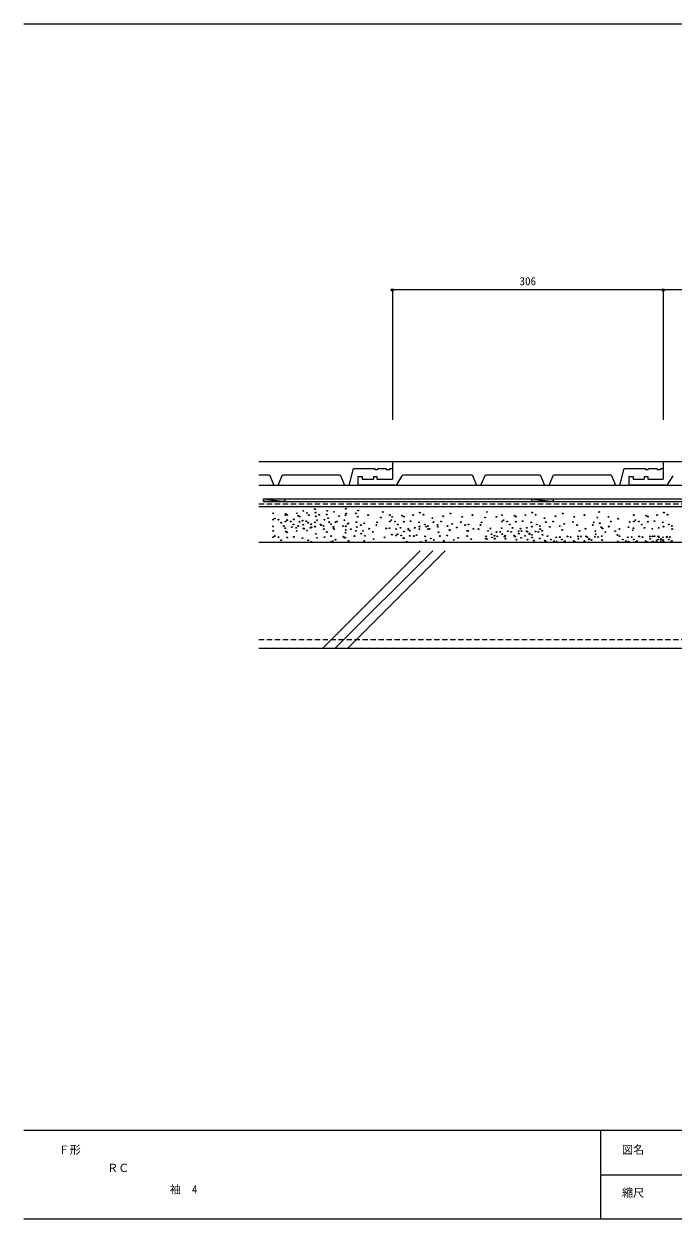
# Model space of a CAD drawing. Units: millimetres at full size, sheet at 1:5; details may follow other scales. Extents: x -988 to 1012, y -700 to 650.
# Drawn here: x -988 to -254, y -700 to 650 of the extents above; entities that cross this region are included whole.
import ezdxf
from ezdxf.enums import TextEntityAlignment as Align

# ---------------------------------------------------------------- set-up
doc = ezdxf.new("R2010")
doc.units = ezdxf.units.MM
doc.header["$LTSCALE"] = 5
doc.header["$PDMODE"] = 32
doc.header["$PDSIZE"] = 2.5
doc.linetypes.add('DASHED1', pattern=[1.8, 1.2, -0.6])
for name, color, linetype in [('0-0', 5, 'Continuous'), ('0-1', 7, 'Continuous'), ('1-0', 7, 'Continuous'), ('1-1', 7, 'Continuous')]:
    doc.layers.add(name, color=color, linetype=linetype)
doc.styles.add('ＭＳ ゴシック', font='')
doc.styles.get('ＭＳ ゴシック').set_extended_font_data('MS Gothic')

msp = doc.modelspace()

# ---------------------------------------------------------------- linework, layer by layer
at = {"layer": '0-0'}
for p, q in [((-987.838, 650.068), (1012.162, 650.068)), ((1012.162, -599.932), (-987.838, -599.932)), ((-336.486, -599.932), (-336.486, -699.932)), ((-336.486, -649.932), (52.703, -649.932)), ((1012.162, -699.932), (-987.838, -699.932))]:
    msp.add_line(p, q, dxfattribs=at)
at = {"layer": '1-0'}
for p, q in [((493.29, 128.797), (-722.279, 128.797)), ((-717, 113.797), (-693, 110.797)), ((-717, 113.797), (523.775, 113.797)), ((-717, 110.797), (523.775, 110.797)), ((-414, 113.797), (-390, 110.797)), ((-722.279, 64.797), (566.485, 64.797)), ((-540.141, 54.797), (-650.141, -55.203)), ((-525.999, 54.797), (-635.999, -55.203)), ((-511.857, 54.797), (-621.857, -55.203)), ((-722.279, -55.203), (551.484, -55.203))]:
    msp.add_line(p, q, dxfattribs=at)
at = {"layer": '1-0', "color": 3, "linetype": 'DASHED1'}
msp.add_line((-722.279, 107.797), (566.485, 107.797), dxfattribs=at)
at = {"layer": '1-0', "linetype": 'DASHED1'}
msp.add_line((-722.279, -45.203), (551.484, -45.203), dxfattribs=at)
at = {"layer": '1-0'}
for points in [[(-717, 113.797), (-717, 110.797), (-717, 113.797)], [(-717, 113.797), (-693, 113.797), (-693, 110.797), (-717, 110.797)], [(-722.279, 104.797), (566.485, 104.797), (566.485, -45.203)]]:
    msp.add_lwpolyline(points, dxfattribs=at)
msp.add_lwpolyline([(-414, 110.797), (-414, 113.797), (-390, 113.797), (-390, 110.797)], close=True, dxfattribs=at)
for centre in [(-706.081, 97.275), (-692.221, 95.295), (-692.017, 96.589), (-690.302, 95.56), (-679.668, 97.275), (-678.157, 94.609), (-672.121, 100.019), (-668.005, 97.618), (-665.808, 95.295), (-659.086, 102.077), (-658.261, 98.039), (-654.145, 95.638), (-645.708, 95.903), (-645.226, 100.097), (-637.475, 98.99), (-624.44, 95.217), (-624.097, 102.42), (-623.615, 97.01), (-612.777, 97.275), (-610.237, 100.44), (-598.917, 95.295), (-582.451, 98.725), (-574.418, 95.295), (-560.354, 94.609), (-548.005, 95.295), (-540.458, 98.039), (-536.342, 95.638), (-505.812, 97.01), (-481.114, 95.295), (-464.649, 98.725), (-447.725, 95.295), (-433.661, 94.609), (-421.312, 95.295), (-413.765, 98.039), (-409.649, 95.638), (-379.119, 97.01), (-354.421, 95.295), (-337.956, 98.725), (-298.805, 95.295), (-284.741, 94.609), (-272.392, 95.295), (-264.845, 98.039), (-260.729, 95.638), (-706.424, 82.525), (-706.081, 90.071), (-704.366, 91.443), (-700.25, 90.071), (-697.163, 86.641), (-694.075, 82.868), (-692.564, 80.545), (-692.221, 88.091), (-690.506, 89.463), (-690.302, 89.728), (-686.389, 88.091), (-685.156, 81.838), (-683.302, 84.661), (-682.755, 90.414), (-680.215, 80.888), (-677.953, 82.868), (-676.441, 93.58), (-676.441, 87.748), (-673.15, 89.042), (-672.464, 84.24), (-668.895, 88.434), (-666.633, 86.641), (-664.092, 80.888), (-663.203, 84.926), (-662.859, 81.495), (-659.29, 87.062), (-659.086, 82.277), (-658.604, 82.26), (-658.057, 93.845), (-656.685, 89.385), (-652.772, 84.661), (-651.883, 83.897), (-649.342, 82.946), (-648.109, 90.071), (-644.197, 91.865), (-642.825, 87.405), (-640.906, 84.926), (-638.022, 81.917), (-635.76, 87.327), (-634.249, 88.091), (-631.848, 93.923), (-627.045, 82.946), (-625.812, 89.385), (-624.097, 82.62), (-621.9, 85.347), (-621.01, 85.955), (-611.952, 87.405), (-611.748, 81.838), (-610.58, 93.237), (-607.149, 83.975), (-603.515, 85.955), (-589.655, 83.975), (-588.626, 87.062), (-584.509, 92.551), (-574.762, 80.545), (-574.418, 88.091), (-572.703, 89.463), (-571.817, 93.237), (-568.587, 88.091), (-565.5, 84.661), (-562.412, 80.888), (-558.639, 93.58), (-558.639, 87.748), (-551.092, 88.434), (-546.29, 80.888), (-541.488, 87.062), (-540.802, 82.26), (-534.97, 84.661), (-533.516, 82.198), (-531.54, 82.946), (-526.394, 91.865), (-525.022, 87.405), (-520.481, 84.257), (-520.22, 81.917), (-516.446, 88.091), (-514.045, 93.923), (-509.243, 82.946), (-504.097, 85.347), (-498.87, 81.169), (-494.149, 87.405), (-492.777, 93.237), (-489.347, 83.975), (-485.492, 84.6), (-471.852, 83.975), (-470.823, 87.062), (-466.707, 92.551), (-454.015, 93.237), (-448.068, 80.545), (-447.725, 88.091), (-446.01, 89.463), (-441.894, 88.091), (-438.807, 84.661), (-435.719, 80.888), (-431.946, 93.58), (-431.946, 87.748), (-424.399, 88.434), (-419.597, 80.888), (-414.795, 87.062), (-414.108, 82.26), (-408.277, 84.661), (-404.847, 82.946), (-399.701, 91.865), (-398.329, 87.405), (-393.527, 81.917), (-389.753, 88.091), (-387.352, 93.923), (-382.55, 82.946), (-377.404, 85.347), (-367.456, 87.405), (-366.084, 93.237), (-362.654, 83.975), (-345.159, 83.975), (-344.13, 87.062), (-340.014, 92.551), (-337.106, 86.042), (-335.734, 81.582), (-327.322, 93.237), (-327.158, 82.268), (-324.757, 88.1), (-316.524, 91.187), (-304.861, 81.582), (-303.489, 87.414), (-299.148, 80.545), (-298.805, 88.091), (-297.09, 89.463), (-292.974, 88.091), (-289.887, 84.661), (-286.799, 80.888), (-283.026, 93.58), (-283.026, 87.748), (-275.479, 88.434), (-270.677, 80.888), (-265.874, 87.062), (-265.188, 82.26), (-259.357, 84.661), (-255.927, 82.946), (-706.081, 77.474), (-706.081, 70.271), (-704.366, 71.643), (-700.25, 70.271), (-692.017, 76.788), (-690.302, 75.759), (-690.302, 69.928), (-682.755, 70.614), (-679.668, 77.474), (-673.15, 69.241), (-672.121, 80.218), (-671.296, 79.858), (-668.005, 77.817), (-658.057, 74.044), (-656.685, 69.585), (-648.999, 79.515), (-648.109, 70.271), (-645.708, 76.102), (-640.739, 71.534), (-638.161, 80.466), (-637.475, 79.189), (-635.76, 67.526), (-626.675, 70.848), (-625.812, 69.585), (-624.96, 69.819), (-624.44, 75.416), (-624.301, 78.486), (-618.609, 79.437), (-614.326, 71.534), (-612.777, 77.474), (-606.779, 74.278), (-604.748, 77.457), (-602.663, 71.877), (-597.888, 79.858), (-593.744, 76.336), (-592.715, 68.104), (-580.366, 70.162), (-578.678, 80.202), (-572.133, 73.249), (-567.476, 79.454), (-567.476, 72.251), (-565.761, 73.623), (-561.645, 72.251), (-559.098, 69.476), (-558.755, 76.679), (-558.558, 68.82), (-553.494, 79.858), (-553.412, 78.768), (-551.697, 77.739), (-551.697, 71.908), (-547.435, 71.534), (-544.15, 72.594), (-541.063, 79.454), (-534.546, 71.222), (-531.197, 79.515), (-529.4, 79.797), (-528.028, 68.82), (-524.598, 67.105), (-519.452, 76.024), (-518.08, 71.565), (-509.504, 72.251), (-507.103, 78.082), (-506.499, 78.486), (-502.301, 67.105), (-497.155, 69.506), (-487.207, 71.565), (-486.946, 77.457), (-485.835, 77.396), (-482.405, 68.134), (-480.085, 79.858), (-474.172, 79.454), (-465.94, 68.87), (-465.473, 71.271), (-464.91, 68.134), (-463.539, 77.446), (-460.875, 80.202), (-459.641, 73.673), (-458.737, 69.899), (-456.211, 71.958), (-455.868, 68.527), (-453.934, 76.074), (-453.248, 71.271), (-449.693, 76.417), (-447.417, 73.673), (-444.891, 70.928), (-443.986, 71.958), (-443.643, 68.527), (-441.118, 77.103), (-437.469, 76.417), (-433.914, 71.958), (-432.666, 70.928), (-431.17, 67.498), (-428.893, 77.103), (-428.769, 74.359), (-426.801, 79.858), (-426.084, 69.556), (-425.741, 77.103), (-421.689, 71.958), (-419.91, 77.103), (-418.945, 67.498), (-418.821, 76.417), (-416.822, 73.673), (-416.544, 74.359), (-414.018, 72.987), (-413.735, 69.899), (-409.962, 76.76), (-406.596, 76.417), (-404.816, 68.87), (-404.757, 68.87), (-404.504, 79.515), (-402.415, 77.446), (-401.793, 72.987), (-396.217, 71.506), (-392.319, 67.732), (-386.612, 70.134), (-382.371, 70.477), (-380.094, 67.732), (-379.805, 78.486), (-373.795, 71.163), (-370.146, 70.477), (-361.571, 71.163), (-361.446, 68.419), (-360.253, 77.457), (-358.419, 71.163), (-353.392, 79.858), (-352.587, 71.163), (-351.498, 70.477), (-349.5, 67.732), (-349.222, 68.419), (-346.696, 67.046), (-342.639, 70.82), (-342.251, 77.123), (-341.908, 73.693), (-339.274, 70.477), (-335.093, 71.506), (-334.471, 67.046), (-334.182, 80.202), (-330.931, 76.094), (-319.954, 77.123), (-317.21, 72.664), (-315.034, 71.506), (-314.809, 79.524), (-311.136, 67.732), (-305.429, 70.134), (-301.188, 70.477), (-300.059, 78.152), (-298.911, 67.732), (-292.613, 71.163), (-288.964, 70.477), (-280.388, 71.163), (-280.263, 68.419), (-277.881, 79.858), (-277.236, 71.163), (-275.432, 71.506), (-271.535, 67.732), (-271.404, 71.163), (-270.316, 70.477), (-268.317, 67.732), (-268.039, 68.419), (-265.828, 70.134), (-265.513, 67.046), (-261.587, 70.477), (-261.457, 70.82), (-259.31, 67.732), (-258.091, 70.477), (-255.584, 79.515), (-697.163, 66.84), (-666.633, 66.84), (-663.203, 65.125), (-640.906, 65.125), (-639.024, 65.702), (-621.01, 66.154), (-603.515, 66.154), (-555.47, 65.047), (-539.348, 65.047), (-533.86, 66.419), (-513.278, 66.076), (-411.617, 66.469), (-399.392, 66.469), (-398.151, 65.331), (-388.889, 66.017), (-385.926, 65.331), (-377.569, 64.988), (-376.664, 66.017), (-366.592, 66.017), (-365.344, 64.988), (-354.367, 66.017), (-316.968, 65.331), (-307.706, 66.017), (-304.743, 65.331), (-296.386, 64.988), (-295.481, 66.017), (-285.409, 66.017), (-284.161, 64.988), (-277.366, 65.331), (-273.184, 66.017), (-268.105, 66.017), (-265.142, 65.331), (-256.785, 64.988), (-255.88, 66.017)]:
    msp.add_circle(centre, 0.485, dxfattribs=at)
at = {"layer": '1-1'}
for p, q in [((-571.516, 349.622), (-571.516, 202.867)), ((-265.516, 349.622), (-571.516, 349.622)), ((-265.516, 349.622), (-265.516, 202.867)), ((40.484, 349.622), (-265.516, 349.622)), ((-722.279, 155.875), (-571.516, 155.875)), ((-571.516, 155.875), (-571.516, 147.875)), ((-571.516, 155.875), (-571.516, 135.875)), ((-265.516, 155.875), (-265.516, 135.875)), ((-722.279, 140.875), (-710.516, 140.875)), ((-710.516, 140.875), (-705.516, 128.875)), ((-700.516, 128.875), (-695.516, 140.875)), ((-695.516, 140.875), (-630.516, 140.875)), ((-630.516, 140.875), (-625.516, 128.875)), ((-619.009, 134.601), (-615.516, 147.875)), ((-615.516, 147.875), (-613.48, 147.875)), ((-615.516, 147.875), (-591.516, 147.875)), ((-613.48, 147.875), (-613.136, 147.875)), ((-610.516, 138.875), (-610.516, 128.875)), ((-605.516, 135.875), (-593.016, 135.875)), ((-593.016, 138.875), (-589.016, 138.875)), ((-593.016, 138.875), (-593.016, 135.875)), ((-588.516, 147.875), (-588.516, 146.875)), ((-588.516, 147.875), (-578.516, 147.875)), ((-578.516, 147.875), (-578.516, 146.875)), ((-578.516, 146.875), (-574.516, 146.875)), ((-574.516, 147.875), (-574.516, 146.875)), ((-574.516, 147.875), (-571.516, 147.875)), ((-566.268, 130.264), (-560.4, 139.485)), ((-557.869, 140.875), (-481.516, 140.875)), ((-481.516, 140.875), (-476.516, 128.875)), ((-471.516, 128.875), (-466.516, 140.875)), ((-466.516, 140.875), (-404.516, 140.875)), ((-404.516, 140.875), (-399.516, 128.875)), ((-394.516, 128.875), (-389.516, 140.875)), ((-389.516, 140.875), (-324.516, 140.875)), ((-324.516, 140.875), (-319.516, 128.875)), ((-313.009, 134.601), (-309.516, 147.875)), ((-309.516, 147.875), (-307.48, 147.875)), ((-309.516, 147.875), (-285.516, 147.875)), ((-307.48, 147.875), (-307.136, 147.875)), ((-304.516, 138.875), (-304.516, 128.875)), ((-299.516, 135.875), (-287.016, 135.875)), ((-287.016, 138.875), (-283.016, 138.875)), ((-287.016, 138.875), (-287.016, 135.875)), ((-282.516, 147.875), (-282.516, 146.875)), ((-282.516, 147.875), (-272.516, 147.875)), ((-272.516, 147.875), (-272.516, 146.875)), ((-272.516, 146.875), (-268.516, 146.875)), ((-268.516, 147.875), (-268.516, 146.875)), ((-268.516, 147.875), (-265.516, 147.875)), ((-260.268, 130.264), (-254.4, 139.485)), ((-705.516, 128.875), (-700.516, 128.875)), ((-625.516, 128.875), (-620.516, 128.875)), ((-620.516, 128.875), (-619.024, 134.542)), ((-568.799, 128.875), (-610.516, 128.875)), ((-476.516, 128.875), (-471.516, 128.875)), ((-399.516, 128.875), (-394.516, 128.875)), ((-319.516, 128.875), (-314.516, 128.875)), ((-314.516, 128.875), (-313.024, 134.542)), ((-262.799, 128.875), (-304.516, 128.875))]:
    msp.add_line(p, q, dxfattribs=at)
for points in [[(-571.516, 155.875), (-265.516, 155.875), (-265.516, 147.875)], [(-265.516, 155.875), (40.484, 155.875), (40.484, 147.875)], [(-610.516, 138.875), (-605.516, 138.875), (-605.516, 135.875)], [(-591.516, 147.875), (-591.516, 146.875), (-588.516, 146.875)], [(-589.016, 138.875), (-589.016, 135.875), (-571.516, 135.875)], [(-304.516, 138.875), (-299.516, 138.875), (-299.516, 135.875)], [(-285.516, 147.875), (-285.516, 146.875), (-282.516, 146.875)], [(-283.016, 138.875), (-283.016, 135.875), (-265.516, 135.875)]]:
    msp.add_lwpolyline(points, dxfattribs=at)
for centre, start, end in [((-557.869, 137.875), 90, 147.52879), ((-568.799, 131.875), 270, 327.52879), ((-262.799, 131.875), 270, 327.52879)]:
    msp.add_arc(centre, 3, start, end, dxfattribs=at)
for p in [(-571.516, 349.622), (-265.516, 349.622)]:
    msp.add_point(p, dxfattribs=at)

# ---------------------------------------------------------------- texts
at = {"layer": '0-0', "color": 7, "style": 'ＭＳ ゴシック'}
for s, p in [('Ｆ形', (-948.649, -628.986)), ('図名', (-312.162, -628.986)), ('縮尺', (-312.162, -677.635))]:
    msp.add_text(s, height=9.164, dxfattribs=at).set_placement(p, align=Align.BOTTOM_LEFT)
at = {"layer": '0-1', "style": 'ＭＳ ゴシック'}
msp.add_text('ＲＣ', height=9.164, dxfattribs=at).set_placement((-893.841, -649.55), align=Align.BOTTOM_LEFT)
at = {"layer": '1-0', "style": 'ＭＳ ゴシック'}
msp.add_text('袖\u30004', height=9.164, dxfattribs=at).set_placement((-823.012, -673.632), align=Align.BOTTOM_LEFT)
at = {"layer": '1-1', "style": 'ＭＳ ゴシック'}
msp.add_text('306', height=9.164, dxfattribs=at).set_placement((-427.891, 352.122), align=Align.BOTTOM_LEFT)

doc.saveas('drawing.dxf')
